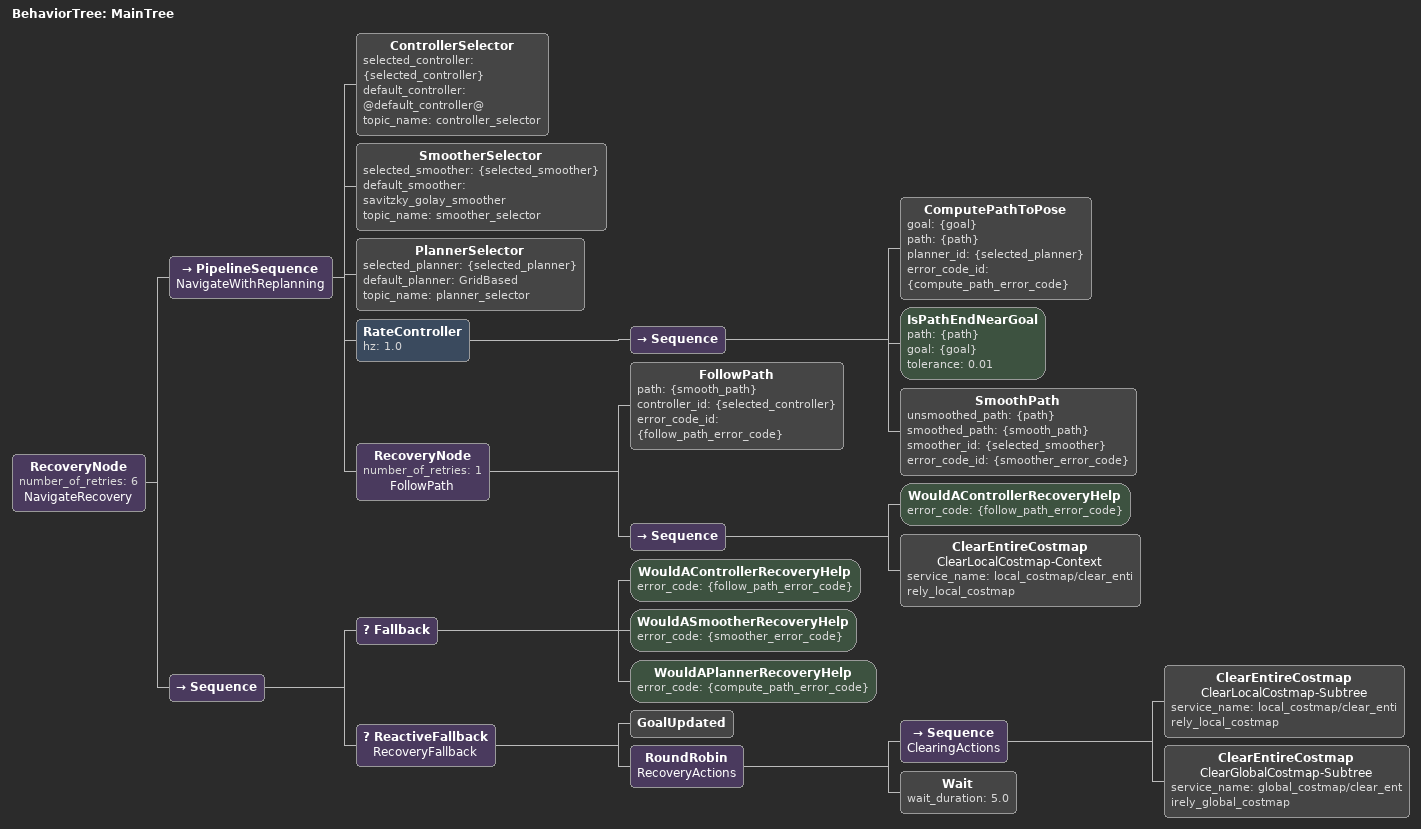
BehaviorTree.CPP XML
<!--
  @default_controller@ is replaced by navigation.launch.py with the
  'controller' launch argument (FollowPath or FollowPathGraceful).
-->
<root BTCPP_format="4" main_tree_to_execute="MainTree">
  <BehaviorTree ID="MainTree">
    <RecoveryNode number_of_retries="6" name="NavigateRecovery">
      <PipelineSequence name="NavigateWithReplanning">
        <ControllerSelector selected_controller="{selected_controller}" default_controller="@default_controller@" topic_name="controller_selector"/>
        <SmootherSelector selected_smoother="{selected_smoother}" default_smoother="savitzky_golay_smoother" topic_name="smoother_selector"/>
        <PlannerSelector selected_planner="{selected_planner}" default_planner="GridBased" topic_name="planner_selector"/>
        <RateController hz="1.0">
          <Sequence>
            <ComputePathToPose goal="{goal}" path="{path}" planner_id="{selected_planner}" error_code_id="{compute_path_error_code}"/>
            <IsPathEndNearGoal path="{path}" goal="{goal}" tolerance="0.01"/>
            <SmoothPath unsmoothed_path="{path}" smoothed_path="{smooth_path}" smoother_id="{selected_smoother}" error_code_id="{smoother_error_code}"/>
          </Sequence>
        </RateController>
        <RecoveryNode number_of_retries="1" name="FollowPath">
          <FollowPath path="{smooth_path}" controller_id="{selected_controller}" error_code_id="{follow_path_error_code}"/>
          <Sequence>
            <WouldAControllerRecoveryHelp error_code="{follow_path_error_code}"/>
            <ClearEntireCostmap name="ClearLocalCostmap-Context" service_name="local_costmap/clear_entirely_local_costmap"/>
          </Sequence>
        </RecoveryNode>
      </PipelineSequence>
      <Sequence>
        <Fallback>
          <WouldAControllerRecoveryHelp error_code="{follow_path_error_code}"/>
          <WouldASmootherRecoveryHelp error_code="{smoother_error_code}"/>
          <WouldAPlannerRecoveryHelp error_code="{compute_path_error_code}"/>
        </Fallback>
        <ReactiveFallback name="RecoveryFallback">
          <GoalUpdated/>
          <RoundRobin name="RecoveryActions">
            <Sequence name="ClearingActions">
              <ClearEntireCostmap name="ClearLocalCostmap-Subtree" service_name="local_costmap/clear_entirely_local_costmap"/>
              <ClearEntireCostmap name="ClearGlobalCostmap-Subtree" service_name="global_costmap/clear_entirely_global_costmap"/>
            </Sequence>
            <Wait wait_duration="5.0"/>
          </RoundRobin>
        </ReactiveFallback>
      </Sequence>
    </RecoveryNode>
  </BehaviorTree>
</root>
